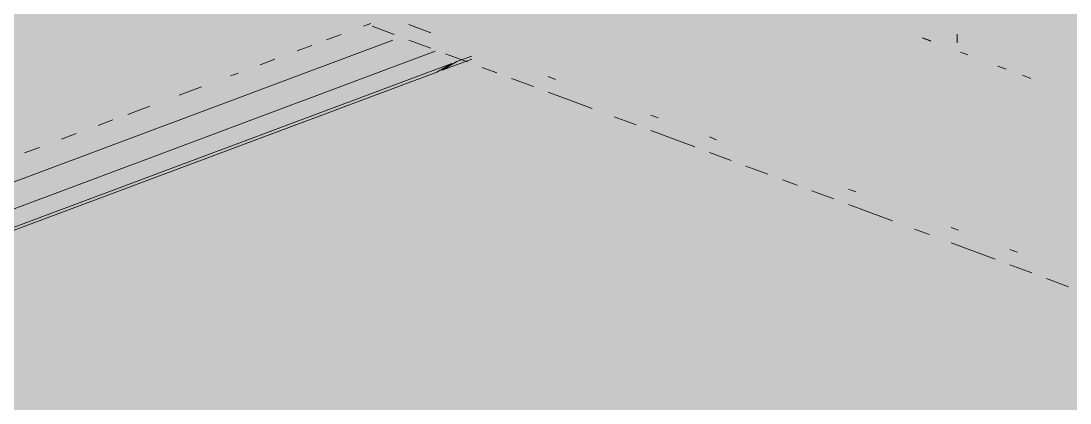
# Paper-space layout '03 3D Building and Roof' of a CAD drawing. Header units: millimetres. Extents: x 5 to 415, y 5 to 292.
# Drawn here: x 104.81 to 113.71, y 77.43 to 80.68 of the extents above; entities that cross this region are included whole.
import ezdxf

# ---------------------------------------------------------------- set-up
doc = ezdxf.new("R2010")
doc.units = ezdxf.units.MM
doc.layers.add('EXISTING', color=7, linetype='Continuous')
doc.layers.add('IMAGES', color=7, linetype='Continuous')

# ---------------------------------------------------------------- blocks, each defined once
blk = doc.blocks.new('SHEET_03')
at = {"layer": 'EXISTING', "color": 250, "lineweight": 9}
for p, q in [((107.7118, 80.6373), (107.7743, 80.6607)), ((108.0984, 80.651), (108.2849, 80.5812)), ((107.3994, 80.5203), (107.5243, 80.5671)), ((107.974, 80.5665), (107.7875, 80.6364)), ((112.7496, 80.4982), (112.7496, 80.5683)), ((112.7496, 80.5655), (112.7496, 80.4968)), ((100.3389, 77.6627), (107.9617, 80.5183)), ((107.1494, 80.4267), (107.2744, 80.4735)), ((108.2849, 80.4501), (108.0984, 80.5199)), ((112.4533, 80.539), (112.5274, 80.5113)), ((112.5265, 80.5116), (112.4636, 80.5352)), ((108.3219, 80.4248), (100.6365, 77.5458)), ((108.5958, 80.3336), (108.4093, 80.4035)), ((108.506, 80.3368), (108.631, 80.3837)), ((112.841, 80.3938), (112.7781, 80.4174)), ((100.8387, 77.4646), (108.4616, 80.3202)), ((106.837, 80.3097), (106.962, 80.3565)), ((108.4616, 80.3202), (108.3366, 80.2479)), ((108.3811, 80.2646), (108.631, 80.3582)), ((108.3811, 80.2646), (108.506, 80.3368)), ((113.0968, 80.298), (113.1662, 80.272)), ((100.8387, 77.4392), (108.3366, 80.2479)), ((106.5871, 80.216), (106.6496, 80.2394)), ((108.8445, 80.2404), (108.7201, 80.287)), ((109.2797, 80.2085), (109.3419, 80.1852)), ((113.3051, 80.22), (113.3745, 80.1939)), ((106.1497, 80.0522), (106.3372, 80.1224)), ((109.1554, 80.124), (108.9689, 80.1938)), ((109.6528, 79.9376), (109.2797, 80.0774)), ((105.7123, 79.8883), (105.8998, 79.9586)), ((110.0259, 79.7979), (109.8393, 79.8678)), ((110.1502, 79.8824), (110.2124, 79.8591)), ((105.4624, 79.7947), (105.5874, 79.8415)), ((105.15, 79.6777), (105.275, 79.7245)), ((110.5233, 79.6115), (110.1502, 79.7513)), ((110.6477, 79.6961), (110.7098, 79.6728)), ((104.8376, 79.5606), (104.9626, 79.6075)), ((110.8342, 79.4951), (110.6477, 79.565)), ((111.1451, 79.3786), (110.9585, 79.4485)), ((111.3938, 79.2854), (111.2694, 79.332)), ((111.7047, 79.169), (111.5181, 79.2389)), ((111.829, 79.2535), (111.8912, 79.2302)), ((112.2021, 78.9826), (111.829, 79.1224)), ((112.513, 78.8662), (112.3886, 78.9128)), ((112.6995, 78.9274), (112.7617, 78.9041)), ((113.0726, 78.6566), (112.6995, 78.7963)), ((113.1969, 78.7411), (113.2591, 78.7178)), ((113.3835, 78.5401), (113.1969, 78.61)), ((113.6944, 78.4236), (113.5078, 78.4935))]:
    blk.add_line(p, q, dxfattribs=at)
at = {"layer": 'IMAGES', "color": 7}
for points in [[(113.6596, 79.0857), (113.8309, 79.0857), (113.6596, 83.8857), (113.8309, 83.8857)], [(112.9741, 80.4571), (113.1455, 80.4571), (112.9741, 83.3714), (113.1455, 83.3714)], [(113.1455, 80.4571), (113.4882, 80.4571), (113.1455, 83.2), (113.4882, 83.2)], [(113.4882, 80.4571), (113.6596, 80.4571), (113.4882, 83.0286), (113.6596, 83.0286)], [(112.6314, 80.4571), (112.8027, 80.4571), (112.6314, 81.8286), (112.8027, 81.8286)], [(112.8027, 80.6286), (112.9741, 80.6286), (112.8027, 81.8286), (112.9741, 81.8286)], [(112.2887, 80.6286), (112.6314, 80.6286), (112.2887, 80.9714), (112.6314, 80.9714)], [(92.9246, 80.6286), (106.6337, 80.6286), (92.9246, 80.8), (106.6337, 80.8)], [(106.6337, 80.6286), (106.9764, 80.6286), (106.6337, 80.8), (106.9764, 80.8)], [(106.9764, 80.6286), (107.3191, 80.6286), (106.9764, 80.8), (107.3191, 80.8)], [(107.3191, 80.6286), (107.4905, 80.6286), (107.3191, 80.8), (107.4905, 80.8)], [(107.4905, 80.6286), (107.6619, 80.6286), (107.4905, 80.8), (107.6619, 80.8)], [(107.6619, 80.6286), (107.8332, 80.6286), (107.6619, 80.8), (107.8332, 80.8)], [(107.8332, 80.6286), (108.0046, 80.6286), (107.8332, 80.8), (108.0046, 80.8)], [(108.0046, 80.6286), (108.1759, 80.6286), (108.0046, 80.8), (108.1759, 80.8)], [(108.1759, 80.6286), (108.3473, 80.6286), (108.1759, 80.8), (108.3473, 80.8)], [(108.3473, 80.6286), (108.5187, 80.6286), (108.3473, 80.8), (108.5187, 80.8)], [(108.5187, 80.4571), (108.69, 80.4571), (108.5187, 80.8), (108.69, 80.8)], [(108.69, 80.6286), (109.2041, 80.6286), (108.69, 80.8), (109.2041, 80.8)], [(109.2041, 80.6286), (109.3755, 80.6286), (109.2041, 80.8), (109.3755, 80.8)], [(109.3755, 80.6286), (111.0891, 80.6286), (109.3755, 80.8), (111.0891, 80.8)], [(111.0891, 80.6286), (111.2605, 80.6286), (111.0891, 80.8), (111.2605, 80.8)], [(111.2605, 80.6286), (111.4318, 80.6286), (111.2605, 80.8), (111.4318, 80.8)], [(111.4318, 80.6286), (111.6032, 80.6286), (111.4318, 80.8), (111.6032, 80.8)], [(111.6032, 80.6286), (111.7746, 80.6286), (111.6032, 80.8), (111.7746, 80.8)], [(111.7746, 80.6286), (111.9459, 80.6286), (111.7746, 80.8), (111.9459, 80.8)], [(111.9459, 80.6286), (112.1173, 80.6286), (111.9459, 80.8), (112.1173, 80.8)], [(112.1173, 80.6286), (112.2887, 80.6286), (112.1173, 80.8), (112.2887, 80.8)], [(93.4387, 80.4571), (106.4623, 80.4571), (93.4387, 80.6286), (106.4623, 80.6286)], [(106.4623, 80.4571), (106.805, 80.4571), (106.4623, 80.6286), (106.805, 80.6286)], [(106.805, 80.4571), (106.9764, 80.4571), (106.805, 80.6286), (106.9764, 80.6286)], [(106.9764, 80.4571), (107.1478, 80.4571), (106.9764, 80.6286), (107.1478, 80.6286)], [(107.1478, 80.4571), (107.3191, 80.4571), (107.1478, 80.6286), (107.3191, 80.6286)], [(107.3191, 80.4571), (107.6619, 80.4571), (107.3191, 80.6286), (107.6619, 80.6286)], [(107.6619, 80.4571), (107.8332, 80.4571), (107.6619, 80.6286), (107.8332, 80.6286)], [(107.8332, 80.2857), (108.0046, 80.2857), (107.8332, 80.6286), (108.0046, 80.6286)], [(108.0046, 80.4571), (108.3473, 80.4571), (108.0046, 80.6286), (108.3473, 80.6286)], [(108.3473, 80.4571), (108.5187, 80.4571), (108.3473, 80.6286), (108.5187, 80.6286)], [(108.69, 80.4571), (108.8614, 80.4571), (108.69, 80.6286), (108.8614, 80.6286)], [(108.8614, 80.4571), (109.0328, 80.4571), (108.8614, 80.6286), (109.0328, 80.6286)], [(109.0328, 80.4571), (109.3755, 80.4571), (109.0328, 80.6286), (109.3755, 80.6286)], [(109.3755, 80.4571), (109.5468, 80.4571), (109.3755, 80.6286), (109.5468, 80.6286)], [(109.5468, 80.4571), (111.2605, 80.4571), (109.5468, 80.6286), (111.2605, 80.6286)], [(111.2605, 80.4571), (111.4318, 80.4571), (111.2605, 80.6286), (111.4318, 80.6286)], [(111.4318, 80.4571), (111.6032, 80.4571), (111.4318, 80.6286), (111.6032, 80.6286)], [(111.6032, 80.4571), (111.7746, 80.4571), (111.6032, 80.6286), (111.7746, 80.6286)], [(111.7746, 80.4571), (111.9459, 80.4571), (111.7746, 80.6286), (111.9459, 80.6286)], [(111.9459, 80.4571), (112.1173, 80.4571), (111.9459, 80.6286), (112.1173, 80.6286)], [(112.1173, 80.4571), (112.2887, 80.4571), (112.1173, 80.6286), (112.2887, 80.6286)], [(112.2887, 80.4571), (112.46, 80.4571), (112.2887, 80.6286), (112.46, 80.6286)], [(112.46, 80.4571), (112.6314, 80.4571), (112.46, 80.6286), (112.6314, 80.6286)], [(112.8027, 80.4571), (112.9741, 80.4571), (112.8027, 80.6286), (112.9741, 80.6286)], [(93.9528, 80.2857), (105.9482, 80.2857), (93.9528, 80.4571), (105.9482, 80.4571)], [(105.9482, 80.2857), (106.1196, 80.2857), (105.9482, 80.4571), (106.1196, 80.4571)], [(106.1196, 80.2857), (106.2909, 80.2857), (106.1196, 80.4571), (106.2909, 80.4571)], [(106.2909, 80.2857), (106.4623, 80.2857), (106.2909, 80.4571), (106.4623, 80.4571)], [(106.4623, 80.2857), (106.6337, 80.2857), (106.4623, 80.4571), (106.6337, 80.4571)], [(106.6337, 80.2857), (106.805, 80.2857), (106.6337, 80.4571), (106.805, 80.4571)], [(106.805, 80.2857), (106.9764, 80.2857), (106.805, 80.4571), (106.9764, 80.4571)], [(106.9764, 80.2857), (107.8332, 80.2857), (106.9764, 80.4571), (107.8332, 80.4571)], [(108.0046, 80.2857), (108.1759, 80.2857), (108.0046, 80.4571), (108.1759, 80.4571)], [(108.1759, 80.2857), (108.3473, 80.2857), (108.1759, 80.4571), (108.3473, 80.4571)], [(108.3473, 80.2857), (108.69, 80.2857), (108.3473, 80.4571), (108.69, 80.4571)], [(108.69, 80.2857), (108.8614, 80.2857), (108.69, 80.4571), (108.8614, 80.4571)], [(108.8614, 80.2857), (109.0328, 80.2857), (108.8614, 80.4571), (109.0328, 80.4571)], [(109.0328, 80.2857), (109.2041, 80.2857), (109.0328, 80.4571), (109.2041, 80.4571)], [(109.2041, 80.2857), (109.7182, 80.2857), (109.2041, 80.4571), (109.7182, 80.4571)], [(109.7182, 80.2857), (109.8896, 80.2857), (109.7182, 80.4571), (109.8896, 80.4571)], [(109.8896, 80.2857), (110.2323, 80.2857), (109.8896, 80.4571), (110.2323, 80.4571)], [(110.2323, 80.2857), (111.9459, 80.2857), (110.2323, 80.4571), (111.9459, 80.4571)], [(111.9459, 80.2857), (112.1173, 80.2857), (111.9459, 80.4571), (112.1173, 80.4571)], [(112.1173, 80.2857), (112.2887, 80.2857), (112.1173, 80.4571), (112.2887, 80.4571)], [(112.2887, 80.2857), (112.46, 80.2857), (112.2887, 80.4571), (112.46, 80.4571)], [(112.46, 80.2857), (112.6314, 80.2857), (112.46, 80.4571), (112.6314, 80.4571)], [(112.6314, 80.2857), (112.8027, 80.2857), (112.6314, 80.4571), (112.8027, 80.4571)], [(112.8027, 80.2857), (112.9741, 80.2857), (112.8027, 80.4571), (112.9741, 80.4571)], [(112.9741, 80.2857), (113.1455, 80.2857), (112.9741, 80.4571), (113.1455, 80.4571)], [(113.1455, 80.2857), (113.6596, 80.2857), (113.1455, 80.4571), (113.6596, 80.4571)], [(94.2955, 80.1143), (105.6055, 80.1143), (94.2955, 80.2857), (105.6055, 80.2857)], [(105.6055, 80.1143), (105.9482, 80.1143), (105.6055, 80.2857), (105.9482, 80.2857)], [(105.9482, 80.1143), (106.1196, 80.1143), (105.9482, 80.2857), (106.1196, 80.2857)], [(106.1196, 80.1143), (106.2909, 80.1143), (106.1196, 80.2857), (106.2909, 80.2857)], [(106.2909, 80.1143), (106.4623, 80.1143), (106.2909, 80.2857), (106.4623, 80.2857)], [(106.4623, 80.1143), (106.6337, 80.1143), (106.4623, 80.2857), (106.6337, 80.2857)], [(106.6337, 80.1143), (106.805, 80.1143), (106.6337, 80.2857), (106.805, 80.2857)], [(106.805, 80.1143), (106.9764, 80.1143), (106.805, 80.2857), (106.9764, 80.2857)], [(106.9764, 80.1143), (107.3191, 80.1143), (106.9764, 80.2857), (107.3191, 80.2857)], [(107.3191, 80.1143), (107.6619, 80.1143), (107.3191, 80.2857), (107.6619, 80.2857)], [(107.6619, 80.1143), (107.8332, 80.1143), (107.6619, 80.2857), (107.8332, 80.2857)], [(107.8332, 80.1143), (108.5187, 80.1143), (107.8332, 80.2857), (108.5187, 80.2857)], [(108.5187, 80.1143), (108.8614, 80.1143), (108.5187, 80.2857), (108.8614, 80.2857)], [(108.8614, 80.1143), (109.0328, 80.1143), (108.8614, 80.2857), (109.0328, 80.2857)], [(109.0328, 80.1143), (109.2041, 80.1143), (109.0328, 80.2857), (109.2041, 80.2857)], [(109.2041, 80.1143), (109.3755, 80.1143), (109.2041, 80.2857), (109.3755, 80.2857)], [(109.3755, 80.1143), (109.7182, 80.1143), (109.3755, 80.2857), (109.7182, 80.2857)], [(109.7182, 80.1143), (110.4037, 80.1143), (109.7182, 80.2857), (110.4037, 80.2857)], [(110.4037, 80.1143), (110.7464, 80.1143), (110.4037, 80.2857), (110.7464, 80.2857)], [(110.7464, 80.1143), (112.2887, 80.1143), (110.7464, 80.2857), (112.2887, 80.2857)], [(112.2887, 80.1143), (112.46, 80.1143), (112.2887, 80.2857), (112.46, 80.2857)], [(112.46, 80.1143), (112.8027, 80.1143), (112.46, 80.2857), (112.8027, 80.2857)], [(112.8027, 80.1143), (112.9741, 80.1143), (112.8027, 80.2857), (112.9741, 80.2857)], [(112.9741, 80.1143), (113.1455, 80.1143), (112.9741, 80.2857), (113.1455, 80.2857)], [(113.1455, 80.1143), (113.3168, 80.1143), (113.1455, 80.2857), (113.3168, 80.2857)], [(113.3168, 80.1143), (113.4882, 80.1143), (113.3168, 80.2857), (113.4882, 80.2857)], [(113.4882, 80.1143), (113.6596, 80.1143), (113.4882, 80.2857), (113.6596, 80.2857)], [(94.8096, 79.9429), (105.0914, 79.9429), (94.8096, 80.1143), (105.0914, 80.1143)], [(105.0914, 79.9429), (105.2628, 79.9429), (105.0914, 80.1143), (105.2628, 80.1143)], [(105.2628, 79.9429), (105.4341, 79.9429), (105.2628, 80.1143), (105.4341, 80.1143)], [(105.4341, 79.9429), (105.6055, 79.9429), (105.4341, 80.1143), (105.6055, 80.1143)], [(105.6055, 79.9429), (105.9482, 79.9429), (105.6055, 80.1143), (105.9482, 80.1143)], [(105.9482, 79.9429), (106.1196, 79.9429), (105.9482, 80.1143), (106.1196, 80.1143)], [(106.1196, 79.9429), (106.4623, 79.9429), (106.1196, 80.1143), (106.4623, 80.1143)], [(106.4623, 79.9429), (106.6337, 79.9429), (106.4623, 80.1143), (106.6337, 80.1143)], [(106.6337, 79.9429), (106.9764, 79.9429), (106.6337, 80.1143), (106.9764, 80.1143)], [(106.9764, 79.9429), (107.1478, 79.9429), (106.9764, 80.1143), (107.1478, 80.1143)], [(107.1478, 79.9429), (107.4905, 79.9429), (107.1478, 80.1143), (107.4905, 80.1143)], [(107.4905, 79.9429), (107.8332, 79.9429), (107.4905, 80.1143), (107.8332, 80.1143)], [(107.8332, 79.9429), (108.0046, 79.9429), (107.8332, 80.1143), (108.0046, 80.1143)], [(108.0046, 79.9429), (108.1759, 79.9429), (108.0046, 80.1143), (108.1759, 80.1143)], [(108.1759, 79.9429), (108.3473, 79.9429), (108.1759, 80.1143), (108.3473, 80.1143)], [(108.3473, 79.9429), (108.69, 79.9429), (108.3473, 80.1143), (108.69, 80.1143)], [(108.69, 79.9429), (108.8614, 79.9429), (108.69, 80.1143), (108.8614, 80.1143)], [(108.8614, 79.9429), (109.0328, 79.9429), (108.8614, 80.1143), (109.0328, 80.1143)], [(109.0328, 79.9429), (109.3755, 79.9429), (109.0328, 80.1143), (109.3755, 80.1143)], [(109.3755, 79.9429), (109.5468, 79.9429), (109.3755, 80.1143), (109.5468, 80.1143)], [(109.5468, 79.9429), (109.7182, 79.9429), (109.5468, 80.1143), (109.7182, 80.1143)], [(109.7182, 79.9429), (109.8896, 79.9429), (109.7182, 80.1143), (109.8896, 80.1143)], [(109.8896, 79.9429), (110.2323, 79.9429), (109.8896, 80.1143), (110.2323, 80.1143)], [(110.2323, 79.9429), (110.4037, 79.9429), (110.2323, 80.1143), (110.4037, 80.1143)], [(110.4037, 79.9429), (110.7464, 79.9429), (110.4037, 80.1143), (110.7464, 80.1143)], [(110.7464, 79.9429), (111.0891, 79.9429), (110.7464, 80.1143), (111.0891, 80.1143)], [(111.0891, 79.9429), (112.8027, 79.9429), (111.0891, 80.1143), (112.8027, 80.1143)], [(112.8027, 79.9429), (112.9741, 79.9429), (112.8027, 80.1143), (112.9741, 80.1143)], [(112.9741, 79.9429), (113.3168, 79.9429), (112.9741, 80.1143), (113.3168, 80.1143)], [(113.3168, 79.9429), (113.6596, 79.9429), (113.3168, 80.1143), (113.6596, 80.1143)], [(104.5773, 79.7714), (104.92, 79.7714), (104.5773, 79.9429), (104.92, 79.9429)], [(104.92, 79.7714), (105.0914, 79.7714), (104.92, 79.9429), (105.0914, 79.9429)], [(105.0914, 79.7714), (105.4341, 79.7714), (105.0914, 79.9429), (105.4341, 79.9429)], [(105.4341, 79.7714), (105.6055, 79.7714), (105.4341, 79.9429), (105.6055, 79.9429)], [(105.6055, 79.7714), (105.7769, 79.7714), (105.6055, 79.9429), (105.7769, 79.9429)], [(105.7769, 79.7714), (105.9482, 79.7714), (105.7769, 79.9429), (105.9482, 79.9429)], [(105.9482, 79.7714), (106.1196, 79.7714), (105.9482, 79.9429), (106.1196, 79.9429)], [(106.1196, 79.7714), (106.2909, 79.7714), (106.1196, 79.9429), (106.2909, 79.9429)], [(106.2909, 79.7714), (106.4623, 79.7714), (106.2909, 79.9429), (106.4623, 79.9429)], [(106.4623, 79.7714), (106.805, 79.7714), (106.4623, 79.9429), (106.805, 79.9429)], [(106.805, 79.7714), (106.9764, 79.7714), (106.805, 79.9429), (106.9764, 79.9429)], [(106.9764, 79.7714), (107.4905, 79.7714), (106.9764, 79.9429), (107.4905, 79.9429)], [(107.4905, 79.7714), (107.6619, 79.7714), (107.4905, 79.9429), (107.6619, 79.9429)], [(107.6619, 79.7714), (108.0046, 79.7714), (107.6619, 79.9429), (108.0046, 79.9429)], [(108.0046, 79.7714), (108.3473, 79.7714), (108.0046, 79.9429), (108.3473, 79.9429)], [(108.3473, 79.7714), (109.0328, 79.7714), (108.3473, 79.9429), (109.0328, 79.9429)], [(109.0328, 79.7714), (109.2041, 79.7714), (109.0328, 79.9429), (109.2041, 79.9429)], [(109.2041, 79.7714), (109.5468, 79.7714), (109.2041, 79.9429), (109.5468, 79.9429)], [(109.5468, 79.7714), (109.7182, 79.7714), (109.5468, 79.9429), (109.7182, 79.9429)], [(109.7182, 79.6), (109.8896, 79.6), (109.7182, 79.9429), (109.8896, 79.9429)], [(109.8896, 79.7714), (110.0609, 79.7714), (109.8896, 79.9429), (110.0609, 79.9429)], [(110.0609, 79.7714), (110.4037, 79.7714), (110.0609, 79.9429), (110.4037, 79.9429)], [(110.4037, 79.7714), (110.575, 79.7714), (110.4037, 79.9429), (110.575, 79.9429)], [(110.575, 79.7714), (110.7464, 79.7714), (110.575, 79.9429), (110.7464, 79.9429)], [(110.7464, 79.7714), (110.9178, 79.7714), (110.7464, 79.9429), (110.9178, 79.9429)], [(110.9178, 79.7714), (111.2605, 79.7714), (110.9178, 79.9429), (111.2605, 79.9429)], [(111.2605, 79.7714), (111.4318, 79.7714), (111.2605, 79.9429), (111.4318, 79.9429)], [(111.4318, 79.7714), (111.6032, 79.7714), (111.4318, 79.9429), (111.6032, 79.9429)], [(111.6032, 79.7714), (113.3168, 79.7714), (111.6032, 79.9429), (113.3168, 79.9429)], [(113.3168, 79.7714), (113.4882, 79.7714), (113.3168, 79.9429), (113.4882, 79.9429)], [(113.4882, 79.7714), (113.6596, 79.7714), (113.4882, 79.9429), (113.6596, 79.9429)], [(104.7487, 79.6), (104.92, 79.6), (104.7487, 79.7714), (104.92, 79.7714)], [(104.92, 79.6), (105.0914, 79.6), (104.92, 79.7714), (105.0914, 79.7714)], [(105.0914, 79.6), (105.2628, 79.6), (105.0914, 79.7714), (105.2628, 79.7714)], [(105.2628, 79.6), (105.4341, 79.6), (105.2628, 79.7714), (105.4341, 79.7714)], [(105.4341, 79.6), (105.7769, 79.6), (105.4341, 79.7714), (105.7769, 79.7714)], [(105.7769, 79.4286), (106.1196, 79.4286), (105.7769, 79.7714), (106.1196, 79.7714)], [(106.1196, 79.6), (106.2909, 79.6), (106.1196, 79.7714), (106.2909, 79.7714)], [(106.2909, 79.6), (106.805, 79.6), (106.2909, 79.7714), (106.805, 79.7714)], [(106.805, 79.6), (106.9764, 79.6), (106.805, 79.7714), (106.9764, 79.7714)], [(106.9764, 79.6), (107.1478, 79.6), (106.9764, 79.7714), (107.1478, 79.7714)], [(107.1478, 79.6), (107.3191, 79.6), (107.1478, 79.7714), (107.3191, 79.7714)], [(107.3191, 79.6), (107.4905, 79.6), (107.3191, 79.7714), (107.4905, 79.7714)], [(107.4905, 79.6), (107.6619, 79.6), (107.4905, 79.7714), (107.6619, 79.7714)], [(107.6619, 79.6), (108.0046, 79.6), (107.6619, 79.7714), (108.0046, 79.7714)], [(108.0046, 79.6), (109.2041, 79.6), (108.0046, 79.7714), (109.2041, 79.7714)], [(109.2041, 79.6), (109.5468, 79.6), (109.2041, 79.7714), (109.5468, 79.7714)], [(109.5468, 79.6), (109.7182, 79.6), (109.5468, 79.7714), (109.7182, 79.7714)], [(109.8896, 79.6), (110.2323, 79.6), (109.8896, 79.7714), (110.2323, 79.7714)], [(110.2323, 79.6), (110.4037, 79.6), (110.2323, 79.7714), (110.4037, 79.7714)], [(110.4037, 79.6), (110.575, 79.6), (110.4037, 79.7714), (110.575, 79.7714)], [(110.575, 79.6), (110.7464, 79.6), (110.575, 79.7714), (110.7464, 79.7714)], [(110.7464, 79.6), (110.9178, 79.6), (110.7464, 79.7714), (110.9178, 79.7714)], [(110.9178, 79.6), (111.0891, 79.6), (110.9178, 79.7714), (111.0891, 79.7714)], [(111.0891, 79.6), (111.4318, 79.6), (111.0891, 79.7714), (111.4318, 79.7714)], [(111.4318, 79.6), (111.7746, 79.6), (111.4318, 79.7714), (111.7746, 79.7714)], [(111.7746, 79.6), (111.9459, 79.6), (111.7746, 79.7714), (111.9459, 79.7714)], [(111.9459, 79.6), (113.4882, 79.6), (111.9459, 79.7714), (113.4882, 79.7714)], [(113.4882, 79.0857), (113.6596, 79.0857), (113.4882, 79.7714), (113.6596, 79.7714)], [(104.7487, 79.4286), (104.92, 79.4286), (104.7487, 79.6), (104.92, 79.6)], [(104.92, 79.4286), (105.0914, 79.4286), (104.92, 79.6), (105.0914, 79.6)], [(105.0914, 79.4286), (105.2628, 79.4286), (105.0914, 79.6), (105.2628, 79.6)], [(105.2628, 79.4286), (105.6055, 79.4286), (105.2628, 79.6), (105.6055, 79.6)], [(105.6055, 79.4286), (105.7769, 79.4286), (105.6055, 79.6), (105.7769, 79.6)], [(106.1196, 79.4286), (106.2909, 79.4286), (106.1196, 79.6), (106.2909, 79.6)], [(106.2909, 79.4286), (106.6337, 79.4286), (106.2909, 79.6), (106.6337, 79.6)], [(106.6337, 79.4286), (106.805, 79.4286), (106.6337, 79.6), (106.805, 79.6)], [(106.805, 79.4286), (106.9764, 79.4286), (106.805, 79.6), (106.9764, 79.6)], [(106.9764, 79.4286), (107.1478, 79.4286), (106.9764, 79.6), (107.1478, 79.6)], [(107.1478, 79.4286), (107.4905, 79.4286), (107.1478, 79.6), (107.4905, 79.6)], [(107.4905, 79.4286), (109.7182, 79.4286), (107.4905, 79.6), (109.7182, 79.6)], [(109.7182, 79.4286), (109.8896, 79.4286), (109.7182, 79.6), (109.8896, 79.6)], [(109.8896, 79.4286), (110.0609, 79.4286), (109.8896, 79.6), (110.0609, 79.6)], [(110.0609, 79.4286), (110.2323, 79.4286), (110.0609, 79.6), (110.2323, 79.6)], [(110.2323, 79.4286), (110.4037, 79.4286), (110.2323, 79.6), (110.4037, 79.6)], [(110.4037, 79.4286), (111.0891, 79.4286), (110.4037, 79.6), (111.0891, 79.6)], [(111.0891, 79.4286), (111.2605, 79.4286), (111.0891, 79.6), (111.2605, 79.6)], [(111.2605, 79.4286), (111.4318, 79.4286), (111.2605, 79.6), (111.4318, 79.6)], [(111.4318, 79.4286), (111.9459, 79.4286), (111.4318, 79.6), (111.9459, 79.6)], [(111.9459, 79.4286), (112.1173, 79.4286), (111.9459, 79.6), (112.1173, 79.6)], [(112.1173, 79.4286), (112.46, 79.4286), (112.1173, 79.6), (112.46, 79.6)], [(112.46, 79.4286), (113.4882, 79.4286), (112.46, 79.6), (113.4882, 79.6)], [(104.5773, 79.2571), (104.92, 79.2571), (104.5773, 79.4286), (104.92, 79.4286)], [(104.92, 79.2571), (105.2628, 79.2571), (104.92, 79.4286), (105.2628, 79.4286)], [(105.2628, 79.2571), (105.4341, 79.2571), (105.2628, 79.4286), (105.4341, 79.4286)], [(105.4341, 79.2571), (105.6055, 79.2571), (105.4341, 79.4286), (105.6055, 79.4286)], [(105.6055, 79.2571), (106.2909, 79.2571), (105.6055, 79.4286), (106.2909, 79.4286)], [(106.2909, 79.2571), (106.4623, 79.2571), (106.2909, 79.4286), (106.4623, 79.4286)], [(106.4623, 79.2571), (106.6337, 79.2571), (106.4623, 79.4286), (106.6337, 79.4286)], [(106.6337, 79.2571), (106.9764, 79.2571), (106.6337, 79.4286), (106.9764, 79.4286)], [(106.9764, 79.2571), (110.2323, 79.2571), (106.9764, 79.4286), (110.2323, 79.4286)], [(110.2323, 79.2571), (110.4037, 79.2571), (110.2323, 79.4286), (110.4037, 79.4286)], [(110.4037, 79.2571), (110.575, 79.2571), (110.4037, 79.4286), (110.575, 79.4286)], [(110.575, 79.2571), (110.7464, 79.2571), (110.575, 79.4286), (110.7464, 79.4286)], [(110.7464, 79.2571), (110.9178, 79.2571), (110.7464, 79.4286), (110.9178, 79.4286)], [(110.9178, 79.2571), (111.4318, 79.2571), (110.9178, 79.4286), (111.4318, 79.4286)], [(111.4318, 79.2571), (111.6032, 79.2571), (111.4318, 79.4286), (111.6032, 79.4286)], [(111.6032, 79.2571), (111.7746, 79.2571), (111.6032, 79.4286), (111.7746, 79.4286)], [(111.7746, 79.2571), (111.9459, 79.2571), (111.7746, 79.4286), (111.9459, 79.4286)], [(111.9459, 79.2571), (112.1173, 79.2571), (111.9459, 79.4286), (112.1173, 79.4286)], [(112.1173, 79.2571), (112.2887, 79.2571), (112.1173, 79.4286), (112.2887, 79.4286)], [(112.2887, 79.2571), (112.6314, 79.2571), (112.2887, 79.4286), (112.6314, 79.4286)], [(112.6314, 79.2571), (112.8027, 79.2571), (112.6314, 79.4286), (112.8027, 79.4286)], [(112.8027, 79.2571), (112.9741, 79.2571), (112.8027, 79.4286), (112.9741, 79.4286)], [(112.9741, 79.2571), (113.4882, 79.2571), (112.9741, 79.4286), (113.4882, 79.4286)], [(104.2346, 79.0857), (104.92, 79.0857), (104.2346, 79.2571), (104.92, 79.2571)], [(104.92, 79.0857), (105.0914, 79.0857), (104.92, 79.2571), (105.0914, 79.2571)], [(105.0914, 79.0857), (105.2628, 79.0857), (105.0914, 79.2571), (105.2628, 79.2571)], [(105.2628, 79.0857), (105.7769, 79.0857), (105.2628, 79.2571), (105.7769, 79.2571)], [(105.7769, 79.0857), (106.1196, 79.0857), (105.7769, 79.2571), (106.1196, 79.2571)], [(106.1196, 79.0857), (106.4623, 79.0857), (106.1196, 79.2571), (106.4623, 79.2571)], [(106.4623, 79.0857), (106.6337, 79.0857), (106.4623, 79.2571), (106.6337, 79.2571)], [(106.6337, 79.0857), (110.7464, 79.0857), (106.6337, 79.2571), (110.7464, 79.2571)], [(110.7464, 79.0857), (110.9178, 79.0857), (110.7464, 79.2571), (110.9178, 79.2571)], [(110.9178, 79.0857), (111.0891, 79.0857), (110.9178, 79.2571), (111.0891, 79.2571)], [(111.0891, 79.0857), (111.2605, 79.0857), (111.0891, 79.2571), (111.2605, 79.2571)], [(111.2605, 79.0857), (111.6032, 79.0857), (111.2605, 79.2571), (111.6032, 79.2571)], [(111.6032, 79.0857), (111.7746, 79.0857), (111.6032, 79.2571), (111.7746, 79.2571)], [(111.7746, 78.9143), (112.1173, 78.9143), (111.7746, 79.2571), (112.1173, 79.2571)], [(112.1173, 79.0857), (112.2887, 79.0857), (112.1173, 79.2571), (112.2887, 79.2571)], [(112.2887, 79.0857), (112.46, 79.0857), (112.2887, 79.2571), (112.46, 79.2571)], [(112.46, 79.0857), (113.3168, 79.0857), (112.46, 79.2571), (113.3168, 79.2571)], [(113.3168, 79.0857), (113.4882, 79.0857), (113.3168, 79.2571), (113.4882, 79.2571)], [(104.7487, 78.9143), (105.0914, 78.9143), (104.7487, 79.0857), (105.0914, 79.0857)], [(105.0914, 78.9143), (105.4341, 78.9143), (105.0914, 79.0857), (105.4341, 79.0857)], [(105.4341, 78.9143), (105.7769, 78.9143), (105.4341, 79.0857), (105.7769, 79.0857)], [(105.7769, 78.9143), (106.1196, 78.9143), (105.7769, 79.0857), (106.1196, 79.0857)], [(106.1196, 78.9143), (111.2605, 78.9143), (106.1196, 79.0857), (111.2605, 79.0857)], [(111.2605, 78.9143), (111.4318, 78.9143), (111.2605, 79.0857), (111.4318, 79.0857)], [(111.4318, 78.9143), (111.6032, 78.9143), (111.4318, 79.0857), (111.6032, 79.0857)], [(111.6032, 78.9143), (111.7746, 78.9143), (111.6032, 79.0857), (111.7746, 79.0857)], [(112.1173, 78.9143), (112.2887, 78.9143), (112.1173, 79.0857), (112.2887, 79.0857)], [(112.2887, 78.9143), (112.9741, 78.9143), (112.2887, 79.0857), (112.9741, 79.0857)], [(112.9741, 78.9143), (113.3168, 78.9143), (112.9741, 79.0857), (113.3168, 79.0857)], [(113.3168, 78.9143), (113.6596, 78.9143), (113.3168, 79.0857), (113.6596, 79.0857)], [(113.6596, 78.9143), (113.8309, 78.9143), (113.6596, 79.0857), (113.8309, 79.0857)], [(104.7487, 78.7429), (104.92, 78.7429), (104.7487, 78.9143), (104.92, 78.9143)], [(104.92, 78.7429), (105.0914, 78.7429), (104.92, 78.9143), (105.0914, 78.9143)], [(105.0914, 78.7429), (105.4341, 78.7429), (105.0914, 78.9143), (105.4341, 78.9143)], [(105.4341, 78.7429), (105.7769, 78.7429), (105.4341, 78.9143), (105.7769, 78.9143)], [(105.7769, 78.7429), (111.6032, 78.7429), (105.7769, 78.9143), (111.6032, 78.9143)], [(111.6032, 78.7429), (111.7746, 78.7429), (111.6032, 78.9143), (111.7746, 78.9143)], [(111.7746, 78.7429), (111.9459, 78.7429), (111.7746, 78.9143), (111.9459, 78.9143)], [(111.9459, 78.7429), (112.1173, 78.7429), (111.9459, 78.9143), (112.1173, 78.9143)], [(112.1173, 78.7429), (112.46, 78.7429), (112.1173, 78.9143), (112.46, 78.9143)], [(112.46, 78.7429), (112.6314, 78.7429), (112.46, 78.9143), (112.6314, 78.9143)], [(112.6314, 78.5714), (112.8027, 78.5714), (112.6314, 78.9143), (112.8027, 78.9143)], [(112.8027, 78.5714), (112.9741, 78.5714), (112.8027, 78.9143), (112.9741, 78.9143)], [(112.9741, 78.7429), (113.1455, 78.7429), (112.9741, 78.9143), (113.1455, 78.9143)], [(113.1455, 78.7429), (113.3168, 78.7429), (113.1455, 78.9143), (113.3168, 78.9143)], [(113.3168, 78.7429), (113.4882, 78.7429), (113.3168, 78.9143), (113.4882, 78.9143)], [(113.4882, 78.7429), (113.6596, 78.7429), (113.4882, 78.9143), (113.6596, 78.9143)], [(113.6596, 78.7429), (113.8309, 78.7429), (113.6596, 78.9143), (113.8309, 78.9143)], [(104.7487, 78.5714), (104.92, 78.5714), (104.7487, 78.7429), (104.92, 78.7429)], [(104.92, 78.5714), (105.0914, 78.5714), (104.92, 78.7429), (105.0914, 78.7429)], [(105.0914, 78.5714), (112.1173, 78.5714), (105.0914, 78.7429), (112.1173, 78.7429)], [(112.1173, 78.5714), (112.2887, 78.5714), (112.1173, 78.7429), (112.2887, 78.7429)], [(112.2887, 78.5714), (112.46, 78.5714), (112.2887, 78.7429), (112.46, 78.7429)], [(112.46, 78.5714), (112.6314, 78.5714), (112.46, 78.7429), (112.6314, 78.7429)], [(112.9741, 78.5714), (113.3168, 78.5714), (112.9741, 78.7429), (113.3168, 78.7429)], [(113.3168, 78.5714), (113.4882, 78.5714), (113.3168, 78.7429), (113.4882, 78.7429)], [(113.4882, 78.5714), (113.6596, 78.5714), (113.4882, 78.7429), (113.6596, 78.7429)], [(113.6596, 78.5714), (113.8309, 78.5714), (113.6596, 78.7429), (113.8309, 78.7429)], [(104.5773, 78.4), (112.6314, 78.4), (104.5773, 78.5714), (112.6314, 78.5714)], [(112.6314, 78.4), (112.8027, 78.4), (112.6314, 78.5714), (112.8027, 78.5714)], [(112.8027, 78.4), (112.9741, 78.4), (112.8027, 78.5714), (112.9741, 78.5714)], [(112.9741, 78.4), (113.1455, 78.4), (112.9741, 78.5714), (113.1455, 78.5714)], [(113.1455, 78.4), (113.3168, 78.4), (113.1455, 78.5714), (113.3168, 78.5714)], [(113.3168, 78.4), (113.6596, 78.4), (113.3168, 78.5714), (113.6596, 78.5714)], [(113.6596, 78.4), (114.0023, 78.4), (113.6596, 78.5714), (114.0023, 78.5714)], [(104.406, 78.2286), (112.9741, 78.2286), (104.406, 78.4), (112.9741, 78.4)], [(112.9741, 78.2286), (113.1455, 78.2286), (112.9741, 78.4), (113.1455, 78.4)], [(113.1455, 78.2286), (113.3168, 78.2286), (113.1455, 78.4), (113.3168, 78.4)], [(113.3168, 78.2286), (113.4882, 78.2286), (113.3168, 78.4), (113.4882, 78.4)], [(113.4882, 78.2286), (113.8309, 78.2286), (113.4882, 78.4), (113.8309, 78.4)], [(103.7205, 78.0571), (113.4882, 78.0571), (103.7205, 78.2286), (113.4882, 78.2286)], [(113.4882, 78.0571), (113.6596, 78.0571), (113.4882, 78.2286), (113.6596, 78.2286)], [(113.6596, 78.0571), (113.8309, 78.0571), (113.6596, 78.2286), (113.8309, 78.2286)], [(103.3778, 77.8857), (114.0023, 77.8857), (103.3778, 78.0571), (114.0023, 78.0571)], [(102.8637, 77.7143), (114.345, 77.7143), (102.8637, 77.8857), (114.345, 77.8857)], [(102.3496, 77.5429), (114.8591, 77.5429), (102.3496, 77.7143), (114.8591, 77.7143)], [(102.0069, 77.3714), (115.2018, 77.3714), (102.0069, 77.5429), (115.2018, 77.5429)]]:
    blk.add_solid(points, dxfattribs=at)

psp = doc.layouts.new('03 3D Building and Roof')

# ---------------------------------------------------------------- block references
psp.add_blockref('SHEET_03', (0, 0))

doc.saveas('drawing.dxf')
